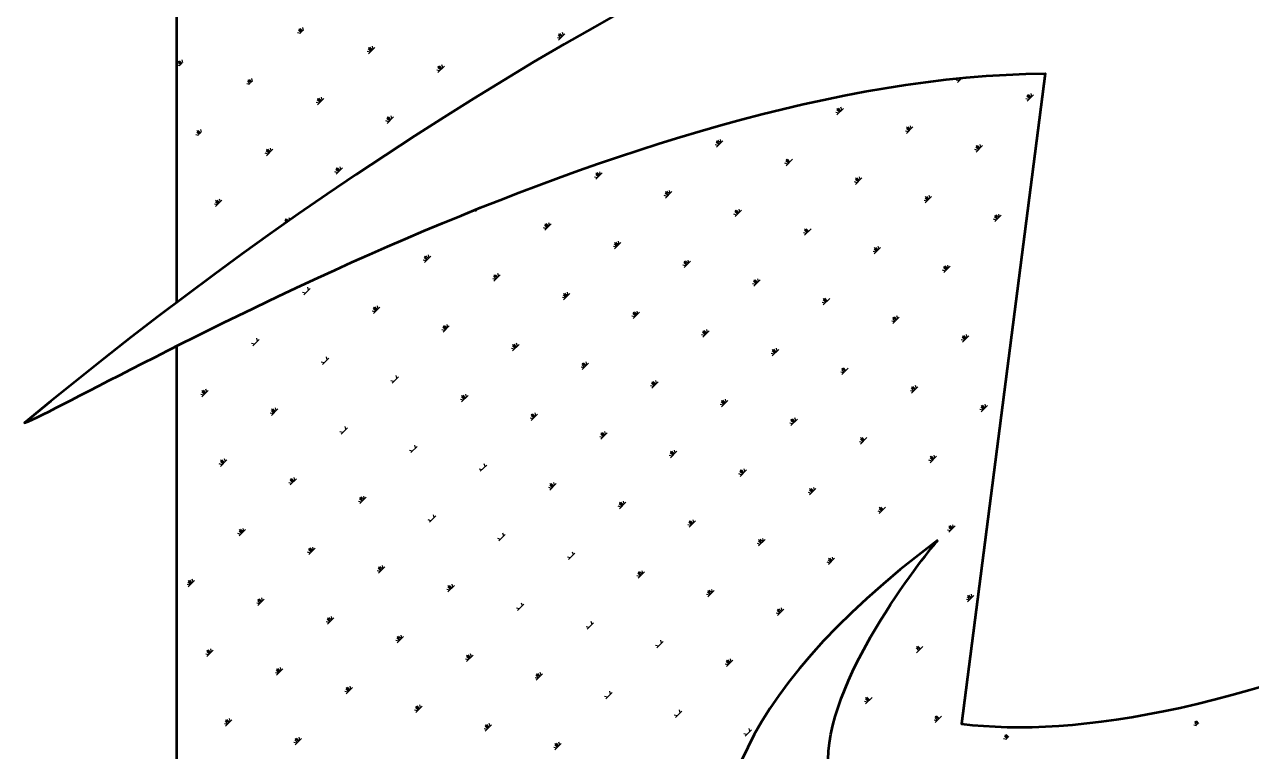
# Model space of a CAD drawing. Extents: x -2746917 to -971774, y -3334247 to -3250358.
# Drawn here: x -2110684 to -2109614, y -3277024 to -3276389 of the extents above; entities that cross this region are included whole.
import ezdxf

# ---------------------------------------------------------------- set-up
doc = ezdxf.new("R2010")
doc.units = 0
doc.header["$LTSCALE"] = 1000
doc.header["$MEASUREMENT"] = 0
doc.layers.get('0').update_dxf_attribs({"linetype": 'CONTINUOUS'})
doc.layers.add('PUB_TITLE', color=4, linetype='CONTINUOUS')

# ---------------------------------------------------------------- blocks, each defined once
blk = doc.blocks.new('A$C6B365CFD')
at = {"layer": 'PUB_TITLE', "color": 4}
for p, q in [((-649.6, 22683.8), (-651.8, 22686)), ((-648.9, 22684.5), (-651.6, 22687.3)), ((-648.2, 22685.2), (-650.4, 22687.4)), ((-647.5, 22685.9), (-648.1, 22688.3)), ((-650.2, 22683.1), (-652.7, 22683.8)), ((-423.6, 22678.7), (-426, 22679.4)), ((-422.9, 22679.4), (-425.1, 22681.7)), ((-422.2, 22680.1), (-425, 22682.9)), ((-425, 22677.4), (-419.4, 22682.9)), ((-421.5, 22680.8), (-423.8, 22683.1)), ((-420.8, 22681.5), (-421.5, 22684)), ((-589.5, 22666.8), (-591.9, 22667.5)), ((-588.8, 22667.5), (-591, 22669.8)), ((-588.1, 22668.2), (-590.9, 22671)), ((-590.9, 22665.4), (-585.4, 22671)), ((-587.4, 22668.9), (-589.7, 22671.1)), ((-586.7, 22669.6), (-587.4, 22672)), ((-755.4, 22654.9), (-757.9, 22655.6)), ((-754.7, 22655.6), (-757, 22657.8)), ((-754, 22656.3), (-756.8, 22659.1)), ((-753.3, 22657), (-755.6, 22659.2)), ((-752.7, 22657.7), (-753.3, 22660.1)), ((-528.1, 22651.3), (-530.3, 22653.5)), ((-527.4, 22652), (-530.2, 22654.7)), ((-530.2, 22649.2), (-524.6, 22654.7)), ((-526.7, 22652.6), (-528.9, 22654.9)), ((-526, 22653.3), (-526.7, 22655.8)), ((-694, 22639.3), (-696.2, 22641.6)), ((-693.3, 22640), (-696.1, 22642.8)), ((-692.6, 22640.7), (-694.8, 22643)), ((-691.9, 22641.4), (-692.6, 22643.9)), ((-528.8, 22650.6), (-531.2, 22651.2)), ((-75.5, 22641.8), (-78, 22642.5)), ((-76.9, 22640.5), (-73.1, 22644.3)), ((-74.8, 22642.5), (-76.3, 22644)), ((-74.1, 22643.2), (-75, 22644.1)), ((-73.4, 22643.9), (-73.7, 22644.2)), ((-694.7, 22638.7), (-697.1, 22639.3)), ((-12, 22628.3), (-12.7, 22630.8)), ((-634, 22622.4), (-636.4, 22623)), ((-633.3, 22623.1), (-635.5, 22625.3)), ((-632.6, 22623.8), (-635.4, 22626.5)), ((-635.4, 22621), (-629.8, 22626.5)), ((-631.9, 22624.5), (-634.1, 22626.7)), ((-631.2, 22625.2), (-631.8, 22627.6)), ((-14.8, 22625.6), (-17.2, 22626.2)), ((-14.1, 22626.3), (-16.3, 22628.5)), ((-13.4, 22627), (-16.2, 22629.7)), ((-16.2, 22624.2), (-10.6, 22629.7)), ((-12.7, 22627.7), (-14.9, 22629.9)), ((-571.9, 22607.5), (-574.6, 22610.3)), ((-574.6, 22604.7), (-569.1, 22610.3)), ((-571.2, 22608.2), (-573.4, 22610.4)), ((-570.5, 22608.9), (-571.1, 22611.3)), ((-180.7, 22613.7), (-183.1, 22614.3)), ((-180, 22614.4), (-182.2, 22616.6)), ((-179.3, 22615), (-182.1, 22617.8)), ((-182.1, 22612.3), (-176.5, 22617.8)), ((-178.6, 22615.7), (-180.8, 22618)), ((-177.9, 22616.4), (-178.6, 22618.9)), ((-736.4, 22597), (-737, 22599.4)), ((-573.2, 22606.1), (-575.7, 22606.8)), ((-572.6, 22606.8), (-574.8, 22609)), ((-119.3, 22598.1), (-121.5, 22600.3)), ((-118.6, 22598.8), (-121.4, 22601.6)), ((-121.4, 22596), (-115.8, 22601.6)), ((-117.9, 22599.5), (-120.1, 22601.7)), ((-117.2, 22600.2), (-117.9, 22602.6)), ((-739.2, 22594.2), (-741.6, 22594.8)), ((-738.5, 22594.9), (-740.7, 22597.1)), ((-737.8, 22595.6), (-740.5, 22598.4)), ((-737.1, 22596.3), (-739.3, 22598.5)), ((-285.2, 22586.2), (-287.4, 22588.4)), ((-284.5, 22586.9), (-287.3, 22589.6)), ((-287.3, 22584.1), (-281.7, 22589.6)), ((-283.8, 22587.6), (-286, 22589.8)), ((-283.1, 22588.3), (-283.8, 22590.7)), ((-120, 22597.4), (-122.4, 22598)), ((-678.4, 22577.9), (-680.9, 22578.6)), ((-677.7, 22578.6), (-680, 22580.8)), ((-677, 22579.3), (-679.8, 22582.1)), ((-679.8, 22576.5), (-674.3, 22582.1)), ((-676.3, 22580), (-678.6, 22582.2)), ((-675.7, 22580.7), (-676.3, 22583.1)), ((-285.9, 22585.5), (-288.3, 22586.1)), ((-59.3, 22581.1), (-61.7, 22581.8)), ((-58.6, 22581.8), (-60.8, 22584)), ((-57.9, 22582.5), (-60.6, 22585.3)), ((-60.6, 22579.7), (-55.1, 22585.3)), ((-57.2, 22583.2), (-59.4, 22585.4)), ((-56.5, 22583.9), (-57.1, 22586.3)), ((-614.9, 22564.4), (-615.6, 22566.9)), ((-225.2, 22569.2), (-227.6, 22569.9)), ((-224.5, 22569.9), (-226.7, 22572.1)), ((-223.8, 22570.6), (-226.5, 22573.4)), ((-226.5, 22567.8), (-221, 22573.4)), ((-223.1, 22571.3), (-225.3, 22573.5)), ((-617.7, 22561.7), (-620.1, 22562.3)), ((-617, 22562.3), (-619.2, 22564.6)), ((-616.3, 22563), (-619.1, 22565.8)), ((-619.1, 22560.3), (-613.5, 22565.8)), ((-615.6, 22563.7), (-617.8, 22566)), ((-391.1, 22557.3), (-393.5, 22557.9)), ((-390.4, 22558), (-392.6, 22560.2)), ((-389.7, 22558.7), (-392.5, 22561.5)), ((-392.5, 22555.9), (-386.9, 22561.5)), ((-389, 22559.4), (-391.2, 22561.6)), ((-388.3, 22560.1), (-388.9, 22562.5)), ((-163.7, 22553.6), (-166, 22555.8)), ((-163, 22554.3), (-165.8, 22557.1)), ((-165.8, 22551.5), (-160.3, 22557.1)), ((-162.3, 22555), (-164.6, 22557.2)), ((-161.7, 22555.7), (-162.3, 22558.1)), ((-329, 22542.4), (-331.7, 22545.2)), ((-331.7, 22539.6), (-326.2, 22545.2)), ((-328.3, 22543.1), (-330.5, 22545.3)), ((-327.6, 22543.8), (-328.2, 22546.2)), ((-164.4, 22552.9), (-166.9, 22553.6)), ((-722.2, 22534.2), (-724.4, 22536.4)), ((-721.5, 22534.9), (-724.3, 22537.6)), ((-724.3, 22532.1), (-718.7, 22537.6)), ((-720.8, 22535.6), (-723, 22537.8)), ((-720.1, 22536.2), (-720.8, 22538.7)), ((-330.3, 22541), (-332.8, 22541.7)), ((-329.6, 22541.7), (-331.9, 22543.9)), ((-103.7, 22536.7), (-106.1, 22537.3)), ((-103, 22537.4), (-105.2, 22539.6)), ((-102.3, 22538), (-105.1, 22540.8)), ((-105.1, 22535.3), (-99.5, 22540.8)), ((-101.6, 22538.7), (-103.8, 22541)), ((-100.9, 22539.4), (-101.6, 22541.9)), ((-722.9, 22533.5), (-725.3, 22534.1)), ((-497.6, 22527.7), (-494.9, 22530.5)), ((-496.3, 22529.1), (-497.5, 22529.4)), ((-495.6, 22529.8), (-495.8, 22530.1)), ((-269.6, 22524.7), (-272, 22525.4)), ((-268.9, 22525.4), (-271.1, 22527.7)), ((-268.2, 22526.1), (-271, 22528.9)), ((-271, 22523.4), (-265.4, 22528.9)), ((-267.5, 22526.8), (-269.8, 22529.1)), ((-266.8, 22527.5), (-267.5, 22530)), ((-41.6, 22521.8), (-44.4, 22524.6)), ((-44.4, 22519), (-38.8, 22524.6)), ((-40.9, 22522.5), (-43.1, 22524.7)), ((-40.2, 22523.2), (-40.9, 22525.6)), ((-663.5, 22517.6), (-664.6, 22517.8)), ((-662.1, 22518.5), (-663.7, 22520.1)), ((-661.3, 22519.1), (-663.5, 22521.4)), ((-660.5, 22519.7), (-662.3, 22521.5)), ((-659.5, 22520.4), (-660, 22522.4)), ((-435.5, 22512.8), (-438, 22513.5)), ((-434.8, 22513.5), (-437.1, 22515.8)), ((-434.1, 22514.2), (-436.9, 22517)), ((-436.9, 22511.4), (-431.4, 22517)), ((-433.4, 22514.9), (-435.7, 22517.1)), ((-432.7, 22515.6), (-433.4, 22518)), ((-43, 22520.4), (-45.4, 22521)), ((-42.3, 22521.1), (-44.5, 22523.3)), ((-208.9, 22508.5), (-211.3, 22509.1)), ((-208.2, 22509.2), (-210.4, 22511.4)), ((-207.5, 22509.9), (-210.3, 22512.6)), ((-210.3, 22507.1), (-204.7, 22512.6)), ((-206.8, 22510.6), (-209, 22512.8)), ((-374.8, 22496.6), (-377.2, 22497.2)), ((-374.1, 22497.3), (-376.3, 22499.5)), ((-373.4, 22498), (-376.2, 22500.7)), ((-376.2, 22495.2), (-370.6, 22500.7)), ((-372.7, 22498.6), (-374.9, 22500.9)), ((-372, 22499.3), (-372.7, 22501.8)), ((-148.2, 22492.2), (-150.6, 22492.9)), ((-147.5, 22492.9), (-149.7, 22495.1)), ((-146.8, 22493.6), (-149.6, 22496.4)), ((-149.6, 22490.8), (-144, 22496.4)), ((-146.1, 22494.3), (-148.3, 22496.5)), ((-145.4, 22495), (-146, 22497.4)), ((-540.7, 22484.7), (-543.1, 22485.3)), ((-540, 22485.3), (-542.2, 22487.6)), ((-539.3, 22486), (-542.1, 22488.8)), ((-542.1, 22483.3), (-536.5, 22488.8)), ((-538.6, 22486.7), (-540.8, 22489)), ((-537.9, 22487.4), (-538.6, 22489.9)), ((-314.1, 22480.3), (-316.5, 22480.9)), ((-313.4, 22481), (-315.6, 22483.2)), ((-312.7, 22481.7), (-315.5, 22484.5)), ((-315.5, 22478.9), (-309.9, 22484.5)), ((-312, 22482.4), (-314.2, 22484.6)), ((-311.3, 22483.1), (-311.9, 22485.5)), ((-84.7, 22478.7), (-85.3, 22481.1)), ((-479.3, 22469.1), (-481.5, 22471.3)), ((-478.6, 22469.8), (-481.4, 22472.5)), ((-481.4, 22467), (-475.8, 22472.5)), ((-477.9, 22470.5), (-480.1, 22472.7)), ((-477.2, 22471.2), (-477.9, 22473.6)), ((-87.4, 22475.9), (-89.9, 22476.6)), ((-86.7, 22476.6), (-89, 22478.9)), ((-86, 22477.3), (-88.8, 22480.1)), ((-88.8, 22474.5), (-83.3, 22480.1)), ((-85.4, 22478), (-87.6, 22480.2)), ((-647.3, 22455.1), (-641.7, 22460.6)), ((-643.1, 22459.2), (-643.8, 22461.7)), ((-480, 22468.4), (-482.4, 22469)), ((-253.3, 22464), (-255.8, 22464.7)), ((-252.6, 22464.7), (-254.9, 22466.9)), ((-252, 22465.4), (-254.7, 22468.2)), ((-254.7, 22462.6), (-249.2, 22468.2)), ((-251.3, 22466.1), (-253.5, 22468.3)), ((-250.6, 22466.8), (-251.2, 22469.2)), ((-645.9, 22456.5), (-648.3, 22457.1)), ((-419.3, 22452.1), (-421.7, 22452.8)), ((-418.6, 22452.8), (-420.8, 22455)), ((-417.9, 22453.5), (-420.6, 22456.3)), ((-420.6, 22450.7), (-415.1, 22456.3)), ((-417.2, 22454.2), (-419.4, 22456.4)), ((-416.5, 22454.9), (-417.1, 22457.3)), ((-191.9, 22448.4), (-194.1, 22450.7)), ((-191.2, 22449.1), (-194, 22451.9)), ((-194, 22446.4), (-188.4, 22451.9)), ((-190.5, 22449.8), (-192.8, 22452.1)), ((-585.2, 22440.2), (-587.6, 22440.8)), ((-584.5, 22440.9), (-586.7, 22443.1)), ((-583.8, 22441.6), (-586.5, 22444.4)), ((-586.5, 22438.8), (-581, 22444.4)), ((-583.1, 22442.3), (-585.3, 22444.5)), ((-582.4, 22443), (-583, 22445.4)), ((-357.8, 22436.5), (-360.1, 22438.8)), ((-357.1, 22437.2), (-359.9, 22440)), ((-359.9, 22434.4), (-354.4, 22440)), ((-356.4, 22437.9), (-358.7, 22440.1)), ((-355.7, 22438.6), (-356.4, 22441)), ((-192.6, 22447.8), (-195, 22448.4)), ((-523, 22425.3), (-525.8, 22428.1)), ((-525.8, 22422.5), (-520.3, 22428.1)), ((-522.3, 22426), (-524.6, 22428.2)), ((-521.7, 22426.7), (-522.3, 22429.1)), ((-358.5, 22435.8), (-361, 22436.5)), ((-131.9, 22431.5), (-134.3, 22432.1)), ((-131.2, 22432.2), (-133.4, 22434.4)), ((-130.5, 22432.9), (-133.3, 22435.6)), ((-133.3, 22430.1), (-127.7, 22435.6)), ((-129.8, 22433.6), (-132, 22435.8)), ((-129.1, 22434.3), (-129.8, 22436.7)), ((-687.6, 22414.8), (-688.2, 22417.2)), ((-524.4, 22423.9), (-526.9, 22424.6)), ((-523.7, 22424.6), (-526, 22426.8)), ((-297.8, 22419.6), (-300.2, 22420.2)), ((-297.1, 22420.3), (-299.3, 22422.5)), ((-296.4, 22421), (-299.2, 22423.7)), ((-299.2, 22418.2), (-293.6, 22423.7)), ((-295.7, 22421.7), (-297.9, 22423.9)), ((-295, 22422.3), (-295.7, 22424.8)), ((-70.5, 22415.9), (-72.7, 22418.1)), ((-69.8, 22416.6), (-72.6, 22419.4)), ((-72.6, 22413.8), (-67, 22419.4)), ((-69.1, 22417.3), (-71.3, 22419.5)), ((-68.4, 22418), (-69, 22420.4)), ((-690.3, 22412), (-692.8, 22412.7)), ((-691.7, 22410.6), (-686.2, 22416.2)), ((-463.7, 22407.7), (-466.1, 22408.3)), ((-463, 22408.4), (-465.2, 22410.6)), ((-462.3, 22409), (-465.1, 22411.8)), ((-465.1, 22406.3), (-459.5, 22411.8)), ((-461.6, 22409.7), (-463.8, 22412)), ((-460.9, 22410.4), (-461.6, 22412.9)), ((-236.4, 22404), (-238.6, 22406.2)), ((-235.7, 22404.7), (-238.5, 22407.5)), ((-238.5, 22401.9), (-232.9, 22407.5)), ((-235, 22405.4), (-237.2, 22407.6)), ((-234.3, 22406.1), (-234.9, 22408.5)), ((-71.2, 22415.2), (-73.6, 22415.9)), ((-629.6, 22395.7), (-632, 22396.4)), ((-631, 22394.4), (-625.4, 22399.9)), ((-626.8, 22398.5), (-627.5, 22401)), ((-401.6, 22392.8), (-404.4, 22395.6)), ((-404.4, 22390), (-398.8, 22395.6)), ((-400.9, 22393.5), (-403.1, 22395.7)), ((-400.2, 22394.2), (-400.9, 22396.6)), ((-237.1, 22403.3), (-239.5, 22403.9)), ((-566.1, 22382.3), (-566.8, 22384.7)), ((-403, 22391.4), (-405.4, 22392)), ((-402.3, 22392.1), (-404.5, 22394.3)), ((-176.3, 22387), (-178.8, 22387.7)), ((-175.7, 22387.7), (-177.9, 22389.9)), ((-175, 22388.4), (-177.7, 22391.2)), ((-177.7, 22385.6), (-172.2, 22391.2)), ((-174.3, 22389.1), (-176.5, 22391.3)), ((-568.9, 22379.5), (-571.3, 22380.1)), ((-570.3, 22378.1), (-564.7, 22383.6)), ((-342.3, 22375.1), (-344.7, 22375.8)), ((-341.6, 22375.8), (-343.8, 22378)), ((-340.9, 22376.5), (-343.6, 22379.3)), ((-343.6, 22373.7), (-338.1, 22379.3)), ((-340.2, 22377.2), (-342.4, 22379.4)), ((-339.5, 22377.9), (-340.1, 22380.3)), ((-114.2, 22372.1), (-117, 22374.9)), ((-117, 22369.4), (-111.5, 22374.9)), ((-113.5, 22372.8), (-115.8, 22375.1)), ((-112.8, 22373.5), (-113.5, 22376)), ((-734.8, 22367.6), (-737.2, 22368.2)), ((-734.1, 22368.3), (-736.3, 22370.5)), ((-733.4, 22368.9), (-736.2, 22371.7)), ((-736.2, 22366.2), (-730.6, 22371.7)), ((-732.7, 22369.6), (-734.9, 22371.9)), ((-732, 22370.3), (-732.7, 22372.8)), ((-508.2, 22363.2), (-510.6, 22363.9)), ((-507.5, 22363.9), (-509.7, 22366.1)), ((-506.8, 22364.6), (-509.6, 22367.4)), ((-509.6, 22361.8), (-504, 22367.4)), ((-506.1, 22365.3), (-508.3, 22367.5)), ((-505.4, 22366), (-506, 22368.4)), ((-279.4, 22360.9), (-281.7, 22363.1)), ((-278.7, 22361.6), (-279.4, 22364)), ((-115.6, 22370.8), (-118, 22371.4)), ((-114.9, 22371.4), (-117.1, 22373.7)), ((-673.4, 22352), (-675.6, 22354.2)), ((-672.7, 22352.7), (-675.5, 22355.5)), ((-675.5, 22349.9), (-669.9, 22355.5)), ((-672, 22353.4), (-674.2, 22355.6)), ((-671.3, 22354.1), (-671.9, 22356.5)), ((-281.5, 22358.8), (-284, 22359.5)), ((-280.8, 22359.5), (-283.1, 22361.8)), ((-280.1, 22360.2), (-282.9, 22363)), ((-282.9, 22357.5), (-277.4, 22363)), ((-54.9, 22354.5), (-57.3, 22355.1)), ((-54.2, 22355.2), (-56.4, 22357.4)), ((-53.5, 22355.9), (-56.3, 22358.6)), ((-56.3, 22353.1), (-50.7, 22358.6)), ((-52.8, 22356.6), (-55, 22358.8)), ((-52.1, 22357.3), (-52.8, 22359.7)), ((-674.1, 22351.3), (-676.5, 22351.9)), ((-447.4, 22346.9), (-449.9, 22347.6)), ((-446.7, 22347.6), (-449, 22349.8)), ((-446, 22348.3), (-448.8, 22351.1)), ((-448.8, 22345.5), (-443.3, 22351.1)), ((-445.4, 22349), (-447.6, 22351.2)), ((-444.7, 22349.7), (-445.3, 22352.1)), ((-220.8, 22342.6), (-223.2, 22343.2)), ((-220.1, 22343.3), (-222.3, 22345.5)), ((-219.4, 22344), (-222.2, 22346.7)), ((-222.2, 22341.2), (-216.6, 22346.7)), ((-218.7, 22344.7), (-220.9, 22346.9)), ((-218, 22345.3), (-218.7, 22347.8)), ((-613.3, 22335), (-615.8, 22335.7)), ((-614.7, 22333.6), (-609.2, 22339.2)), ((-610.6, 22337.8), (-611.2, 22340.2)), ((-386.7, 22330.7), (-389.1, 22331.3)), ((-386, 22331.4), (-388.2, 22333.6)), ((-385.3, 22332), (-388.1, 22334.8)), ((-388.1, 22329.3), (-382.5, 22334.8)), ((-384.6, 22332.7), (-386.8, 22335)), ((-383.9, 22333.4), (-384.6, 22335.9)), ((-554, 22317.4), (-548.4, 22322.9)), ((-549.8, 22321.5), (-550.5, 22324)), ((-160.1, 22326.3), (-162.5, 22326.9)), ((-159.4, 22327), (-161.6, 22329.2)), ((-158.7, 22327.7), (-161.5, 22330.5)), ((-161.5, 22324.9), (-155.9, 22330.5)), ((-158, 22328.4), (-160.2, 22330.6)), ((-717.8, 22307.5), (-720.1, 22309.8)), ((-717.1, 22308.2), (-719.9, 22311)), ((-719.9, 22305.4), (-714.4, 22311)), ((-716.4, 22308.9), (-718.7, 22311.1)), ((-715.7, 22309.6), (-716.4, 22312)), ((-552.6, 22318.7), (-555, 22319.4)), ((-326, 22314.4), (-328.4, 22315)), ((-325.3, 22315.1), (-327.5, 22317.3)), ((-324.6, 22315.8), (-327.4, 22318.6)), ((-327.4, 22313), (-321.8, 22318.6)), ((-323.9, 22316.5), (-326.1, 22318.7)), ((-323.2, 22317.2), (-323.9, 22319.6)), ((-99.3, 22310), (-101.8, 22310.7)), ((-98.7, 22310.7), (-100.9, 22312.9)), ((-98, 22311.4), (-100.7, 22314.2)), ((-100.7, 22308.6), (-95.2, 22314.2)), ((-97.3, 22312.1), (-99.5, 22314.3)), ((-96.6, 22312.8), (-97.2, 22315.2)), ((-718.5, 22306.8), (-721, 22307.5)), ((-491.9, 22302.5), (-494.3, 22303.1)), ((-493.3, 22301.1), (-487.7, 22306.6)), ((-489.1, 22305.3), (-489.8, 22307.7)), ((-264.6, 22298.8), (-266.8, 22301)), ((-263.9, 22299.5), (-266.6, 22302.3)), ((-266.6, 22296.7), (-261.1, 22302.3)), ((-263.2, 22300.2), (-265.4, 22302.4)), ((-262.5, 22300.9), (-263.1, 22303.3)), ((-657.8, 22290.6), (-660.2, 22291.2)), ((-657.1, 22291.3), (-659.3, 22293.5)), ((-656.4, 22292), (-659.2, 22294.7)), ((-659.2, 22289.2), (-653.6, 22294.7)), ((-655.7, 22292.6), (-657.9, 22294.9)), ((-655, 22293.3), (-655.7, 22295.8)), ((-430.5, 22286.9), (-432.7, 22289.1)), ((-429.8, 22287.6), (-432.6, 22290.4)), ((-432.6, 22284.8), (-427, 22290.4)), ((-429.1, 22288.3), (-431.3, 22290.5)), ((-428.4, 22289), (-429, 22291.4)), ((-265.3, 22298.1), (-267.7, 22298.8)), ((-595.7, 22275.7), (-598.5, 22278.5)), ((-598.5, 22272.9), (-592.9, 22278.5)), ((-595, 22276.4), (-597.2, 22278.6)), ((-594.3, 22277.1), (-594.9, 22279.5)), ((-431.2, 22286.2), (-433.6, 22286.9)), ((-204.5, 22281.8), (-207, 22282.5)), ((-203.8, 22282.5), (-206.1, 22284.8)), ((-203.1, 22283.2), (-205.9, 22286)), ((-205.9, 22280.5), (-200.4, 22286)), ((-202.4, 22283.9), (-204.7, 22286.1)), ((-201.7, 22284.6), (-202.4, 22287)), ((-597.1, 22274.3), (-599.5, 22274.9)), ((-596.4, 22275), (-598.6, 22277.2)), ((-370.4, 22269.9), (-372.9, 22270.6)), ((-369.7, 22270.6), (-372, 22272.8)), ((-369, 22271.3), (-371.8, 22274.1)), ((-371.8, 22268.5), (-366.3, 22274.1)), ((-368.4, 22272), (-370.6, 22274.2)), ((-367.7, 22272.7), (-368.3, 22275.1)), ((-143.1, 22266.3), (-145.3, 22268.5)), ((-142.4, 22267), (-145.2, 22269.7)), ((-145.2, 22264.2), (-139.6, 22269.7)), ((-141.7, 22267.7), (-143.9, 22269.9)), ((-536.3, 22258), (-538.8, 22258.7)), ((-537.7, 22256.6), (-532.2, 22262.2)), ((-533.6, 22260.8), (-534.2, 22263.2)), ((-309, 22254.4), (-311.2, 22256.6)), ((-308.3, 22255), (-311.1, 22257.8)), ((-311.1, 22252.3), (-305.5, 22257.8)), ((-307.6, 22255.7), (-309.8, 22258)), ((-306.9, 22256.4), (-307.6, 22258.9)), ((-143.8, 22265.6), (-146.2, 22266.2)), ((-702.3, 22246.1), (-704.7, 22246.8)), ((-701.6, 22246.8), (-703.8, 22249)), ((-700.9, 22247.5), (-703.6, 22250.3)), ((-703.6, 22244.7), (-698.1, 22250.3)), ((-700.2, 22248.2), (-702.4, 22250.4)), ((-699.5, 22248.9), (-700.1, 22251.3)), ((-477, 22240.4), (-471.5, 22245.9)), ((-472.8, 22244.5), (-473.5, 22247)), ((-309.7, 22253.7), (-312.1, 22254.3)), ((-83.1, 22249.3), (-85.5, 22249.9)), ((-82.4, 22250), (-84.6, 22252.2)), ((-81.7, 22250.7), (-84.5, 22253.5)), ((-84.5, 22247.9), (-78.9, 22253.5)), ((-81, 22251.4), (-83.2, 22253.6)), ((-80.3, 22252.1), (-80.9, 22254.5)), ((-638.7, 22232.6), (-639.4, 22235)), ((-475.6, 22241.7), (-478, 22242.4)), ((-249, 22237.4), (-251.4, 22238)), ((-248.3, 22238.1), (-250.5, 22240.3)), ((-247.6, 22238.8), (-250.4, 22241.6)), ((-250.4, 22236), (-244.8, 22241.6)), ((-246.9, 22239.5), (-249.1, 22241.7)), ((-246.2, 22240.2), (-246.9, 22242.6)), ((-641.5, 22229.8), (-644, 22230.5)), ((-640.8, 22230.5), (-643.1, 22232.8)), ((-640.1, 22231.2), (-642.9, 22234)), ((-642.9, 22228.4), (-637.4, 22234)), ((-639.4, 22231.9), (-641.7, 22234.1)), ((-414.9, 22225.5), (-417.3, 22226.1)), ((-416.3, 22224.1), (-410.7, 22229.6)), ((-412.1, 22228.3), (-412.8, 22230.7)), ((-187.6, 22221.8), (-189.8, 22224)), ((-186.9, 22222.5), (-189.6, 22225.3)), ((-189.6, 22219.7), (-184.1, 22225.3)), ((-186.2, 22223.2), (-188.4, 22225.4)), ((-185.5, 22223.9), (-186.1, 22226.3)), ((-580.8, 22213.6), (-583.2, 22214.2)), ((-580.1, 22214.3), (-582.3, 22216.5)), ((-579.4, 22215), (-582.2, 22217.7)), ((-582.2, 22212.2), (-576.6, 22217.7)), ((-578.7, 22215.6), (-580.9, 22217.9)), ((-578, 22216.3), (-578.7, 22218.8)), ((-352.8, 22210.6), (-355.6, 22213.4)), ((-355.6, 22207.8), (-350, 22213.4)), ((-352.1, 22211.3), (-354.3, 22213.5)), ((-351.4, 22212), (-352, 22214.4)), ((-188.3, 22221.1), (-190.7, 22221.8)), ((-746, 22202.3), (-748.2, 22204.6)), ((-745.3, 22203), (-748.1, 22205.8)), ((-748.1, 22200.3), (-742.5, 22205.8)), ((-744.6, 22203.7), (-746.8, 22206)), ((-743.9, 22204.4), (-744.6, 22206.9)), ((-354.2, 22209.2), (-356.6, 22209.9)), ((-353.5, 22209.9), (-355.7, 22212.1)), ((-746.7, 22201.7), (-749.1, 22202.3)), ((-520.1, 22197.3), (-522.5, 22197.9)), ((-519.4, 22198), (-521.6, 22200.2)), ((-518.7, 22198.7), (-521.5, 22201.5)), ((-521.5, 22195.9), (-515.9, 22201.5)), ((-518, 22199.4), (-520.2, 22201.6)), ((-517.3, 22200.1), (-517.9, 22202.5)), ((-293.4, 22192.9), (-295.9, 22193.6)), ((-292.7, 22193.6), (-295, 22195.8)), ((-292, 22194.3), (-294.8, 22197.1)), ((-294.8, 22191.5), (-289.3, 22197.1)), ((-291.4, 22195), (-293.6, 22197.2)), ((-290.7, 22195.7), (-291.3, 22198.1)), ((-65.4, 22190), (-68.2, 22192.7)), ((-68.2, 22187.2), (-62.6, 22192.7)), ((-64.7, 22190.7), (-66.9, 22192.9)), ((-64, 22191.4), (-64.7, 22193.8)), ((-686, 22185.4), (-688.4, 22186)), ((-685.3, 22186.1), (-687.5, 22188.3)), ((-684.6, 22186.8), (-687.4, 22189.5)), ((-687.4, 22184), (-681.8, 22189.5)), ((-683.9, 22187.5), (-686.1, 22189.7)), ((-683.2, 22188.2), (-683.9, 22190.6)), ((-459.3, 22181), (-461.8, 22181.7)), ((-460.7, 22179.6), (-455.2, 22185.2)), ((-456.6, 22183.8), (-457.2, 22186.2)), ((-229.9, 22179.4), (-230.6, 22181.9)), ((-66.8, 22188.6), (-69.2, 22189.2)), ((-66.1, 22189.3), (-68.3, 22191.5)), ((-624.6, 22169.8), (-626.8, 22172)), ((-623.9, 22170.5), (-626.6, 22173.3)), ((-626.6, 22167.7), (-621.1, 22173.3)), ((-623.2, 22171.2), (-625.4, 22173.4)), ((-622.5, 22171.9), (-623.1, 22174.3)), ((-232.7, 22176.7), (-235.1, 22177.3)), ((-232, 22177.4), (-234.2, 22179.6)), ((-231.3, 22178), (-234.1, 22180.8)), ((-234.1, 22175.3), (-228.5, 22180.8)), ((-230.6, 22178.7), (-232.9, 22181)), ((-625.3, 22169.1), (-627.7, 22169.8)), ((-398.6, 22164.7), (-401, 22165.4)), ((-400, 22163.4), (-394.5, 22168.9)), ((-395.8, 22167.5), (-396.5, 22170)), ((-564.5, 22152.8), (-567, 22153.5)), ((-563.8, 22153.5), (-566.1, 22155.8)), ((-563.1, 22154.2), (-565.9, 22157)), ((-565.9, 22151.4), (-560.4, 22157)), ((-562.4, 22154.9), (-564.7, 22157.1)), ((-561.8, 22155.6), (-562.4, 22158)), ((-337.9, 22148.5), (-340.3, 22149.1)), ((-339.3, 22147.1), (-333.7, 22152.6)), ((-335.1, 22151.3), (-335.8, 22153.7)), ((-730.4, 22140.9), (-732.9, 22141.6)), ((-729.7, 22141.6), (-732, 22143.8)), ((-729, 22142.3), (-731.8, 22145.1)), ((-731.8, 22139.5), (-726.3, 22145.1)), ((-728.4, 22143), (-730.6, 22145.2)), ((-727.7, 22143.7), (-728.3, 22146.1)), ((-503.1, 22137.3), (-505.3, 22139.5)), ((-502.4, 22138), (-505.2, 22140.7)), ((-505.2, 22135.2), (-499.6, 22140.7)), ((-501.7, 22138.6), (-503.9, 22140.9)), ((-501, 22139.3), (-501.7, 22141.8)), ((-110.6, 22144.8), (-112.8, 22147)), ((-109.9, 22145.5), (-112.6, 22148.3)), ((-112.6, 22142.7), (-107.1, 22148.3)), ((-109.2, 22146.2), (-111.4, 22148.4)), ((-668.3, 22126), (-671.1, 22128.8)), ((-671.1, 22123.3), (-665.5, 22128.8)), ((-667.6, 22126.7), (-669.8, 22129)), ((-666.9, 22127.4), (-667.6, 22129.9)), ((-503.8, 22136.6), (-506.2, 22137.2)), ((-277.2, 22132.2), (-279.6, 22132.9)), ((-276.5, 22132.9), (-278.7, 22135.1)), ((-275.8, 22133.6), (-278.6, 22136.4)), ((-278.6, 22130.8), (-273, 22136.4)), ((-275.1, 22134.3), (-277.3, 22136.5)), ((-274.4, 22135), (-275, 22137.4)), ((-669.7, 22124.7), (-672.1, 22125.3)), ((-669, 22125.3), (-671.2, 22127.6)), ((-443.1, 22120.3), (-445.5, 22120.9)), ((-442.4, 22121), (-444.6, 22123.2)), ((-441.7, 22121.7), (-444.5, 22124.5)), ((-444.5, 22118.9), (-438.9, 22124.5)), ((-441, 22122.4), (-443.2, 22124.6)), ((-440.3, 22123.1), (-440.9, 22125.5)), ((-609, 22108.4), (-611.4, 22109)), ((-608.3, 22109.1), (-610.5, 22111.3)), ((-607.6, 22109.8), (-610.4, 22112.5)), ((-610.4, 22107), (-604.8, 22112.5)), ((-606.9, 22110.5), (-609.1, 22112.7)), ((-606.2, 22111.2), (-606.9, 22113.6)), ((-383.7, 22102.6), (-378.2, 22108.2)), ((-379.6, 22106.8), (-380.2, 22109.2)), ((-546.9, 22093.5), (-549.6, 22096.3)), ((-549.6, 22090.7), (-544.1, 22096.3)), ((-546.2, 22094.2), (-548.4, 22096.4)), ((-545.5, 22094.9), (-546.1, 22097.3)), ((-382.3, 22104), (-384.8, 22104.7)), ((-155.7, 22099.7), (-158.1, 22100.3)), ((-155, 22100.4), (-157.2, 22102.6)), ((-154.3, 22101.1), (-157.1, 22103.8)), ((-157.1, 22098.3), (-151.5, 22103.8)), ((-153.6, 22101.7), (-155.9, 22104)), ((-711.4, 22083), (-712, 22085.4)), ((-548.3, 22092.1), (-550.7, 22092.8)), ((-547.6, 22092.8), (-549.8, 22095)), ((-321.6, 22087.8), (-324.1, 22088.4)), ((-323, 22086.4), (-317.5, 22091.9)), ((-318.8, 22090.5), (-319.5, 22093)), ((-94.3, 22084.1), (-96.5, 22086.3)), ((-93.6, 22084.8), (-96.4, 22087.6)), ((-96.4, 22082), (-90.8, 22087.6)), ((-92.9, 22085.5), (-95.1, 22087.7)), ((-714.2, 22080.2), (-716.6, 22080.8)), ((-713.5, 22080.9), (-715.7, 22083.1)), ((-712.8, 22081.6), (-715.6, 22084.4)), ((-715.6, 22078.8), (-710, 22084.4)), ((-712.1, 22082.3), (-714.3, 22084.5)), ((-487.5, 22075.8), (-490, 22076.5)), ((-486.8, 22076.5), (-489.1, 22078.8)), ((-486.1, 22077.2), (-488.9, 22080)), ((-488.9, 22074.4), (-483.4, 22080)), ((-485.4, 22077.9), (-487.7, 22080.1)), ((-484.8, 22078.6), (-485.4, 22081)), ((-262.3, 22070.1), (-256.7, 22075.6)), ((-258.1, 22074.3), (-258.8, 22076.7)), ((-95, 22083.4), (-97.4, 22084)), ((131.6, 22079), (129.2, 22079.7)), ((132.3, 22079.7), (130.1, 22081.9)), ((133, 22080.4), (130.3, 22083.2)), ((133.7, 22081.1), (131.5, 22083.3)), ((-653.4, 22063.9), (-655.9, 22064.6)), ((-652.7, 22064.6), (-655, 22066.8)), ((-652, 22065.3), (-654.8, 22068.1)), ((-654.8, 22062.5), (-649.3, 22068.1)), ((-651.4, 22066), (-653.6, 22068.2)), ((-650.7, 22066.7), (-651.3, 22069.1)), ((-425.4, 22061), (-428.2, 22063.7)), ((-428.2, 22058.2), (-422.6, 22063.7)), ((-424.7, 22061.7), (-426.9, 22063.9)), ((-424, 22062.3), (-424.7, 22064.8)), ((-260.9, 22071.5), (-263.3, 22072.1)), ((-34.3, 22067.1), (-36.7, 22067.8)), ((-33.6, 22067.8), (-35.8, 22070)), ((-32.9, 22068.5), (-35.6, 22071.3)), ((-32.2, 22069.2), (-34.4, 22071.4)), ((-426.8, 22059.6), (-429.2, 22060.2)), ((-426.1, 22060.3), (-428.3, 22062.5))]:
    blk.add_line(p, q, dxfattribs=at)
at = {"layer": 'PUB_TITLE', "color": 4, "lineweight": 53}
for points, knots in [([(-758.1, 22448.6), (-758.1, 22841.1), (-758.1, 23235.5), (-758.1, 23235.5), (-758.1, 23314.8), (-693.2, 23379.7), (-613.9, 23379.7), (-613.9, 23379.7), (948.2, 23379.7), (948.2, 23379.7), (1027.5, 23379.7), (1092.4, 23314.8), (1092.4, 23235.5), (1092.4, 23235.5), (1092.4, 22917.1), (1092.4, 22567.7)], [6.497483, 6.497483, 6.497483, 6.497483, 7, 7, 7, 8, 8, 8, 9, 9, 9, 10, 10, 10, 10.451509, 10.451509, 10.451509, 10.451509]), ([(844.2, 22979.6), (1260.8, 22912.7), (929, 22425.9), (495.5, 22240.2), (801.3, 22454.6), (1002.3, 22857.8), (473.6, 22726.2), (473.6, 22726.2), (394.1, 22193.3), (394.1, 22193.3), (179.9, 22093.3), (26.1, 22068.3), (-73.4, 22080.8), (-73.4, 22080.8), (-0.4, 22648.1), (-0.4, 22648.1), (-361.7, 22646.4), (-830.5, 22367.3), (-890.9, 22343.4), (-405, 22746.9), (246.8, 23075.6), (844.2, 22979.6)], [0, 0, 0, 0, 1, 1, 1, 2, 2, 2, 3, 3, 3, 4, 4, 4, 5, 5, 5, 6, 6, 6, 7, 7, 7, 7]), ([(-94.2, 22240.9), (-94.2, 22240.9), (-450.9, 21818.3), (214.7, 22036.8), (710.1, 22194.6), (1150.6, 22573.3), (1171.9, 22683.2), (1171.9, 22683.2), (1113.6, 22455.4), (976.1, 22268.8), (961.5, 22222.5), (552.7, 21782), (68.6, 21770), (-226.1, 21755.8), (-461.1, 21965.8), (-94.2, 22240.9)], [0, 0, 0, 0, 1, 1, 1, 2, 2, 2, 3, 3, 3, 4, 4, 4, 5, 5, 5, 5]), ([(1092.4, 22468.6), (1092.4, 22073.4), (1092.4, 21673.4), (1092.4, 21673.4), (1092.4, 21594.1), (1027.5, 21529.2), (948.2, 21529.2), (948.2, 21529.2), (-613.9, 21529.2), (-613.9, 21529.2), (-693.2, 21529.2), (-758.1, 21594.1), (-758.1, 21673.4), (-758.1, 21673.4), (-758.1, 22035.1), (-758.1, 22410.5)], [2.493971, 2.493971, 2.493971, 2.493971, 3, 3, 3, 4, 4, 4, 5, 5, 5, 6, 6, 6, 6.481204, 6.481204, 6.481204, 6.481204])]:
    blk.add_open_spline(points, degree=3, knots=knots, dxfattribs=at)

msp = doc.modelspace()

# ---------------------------------------------------------------- block references
at = {"ltscale": 1.5}
msp.add_blockref('A$C6B365CFD', (-2109793.08, -3299080.41), dxfattribs=at)

doc.saveas('drawing.dxf')
